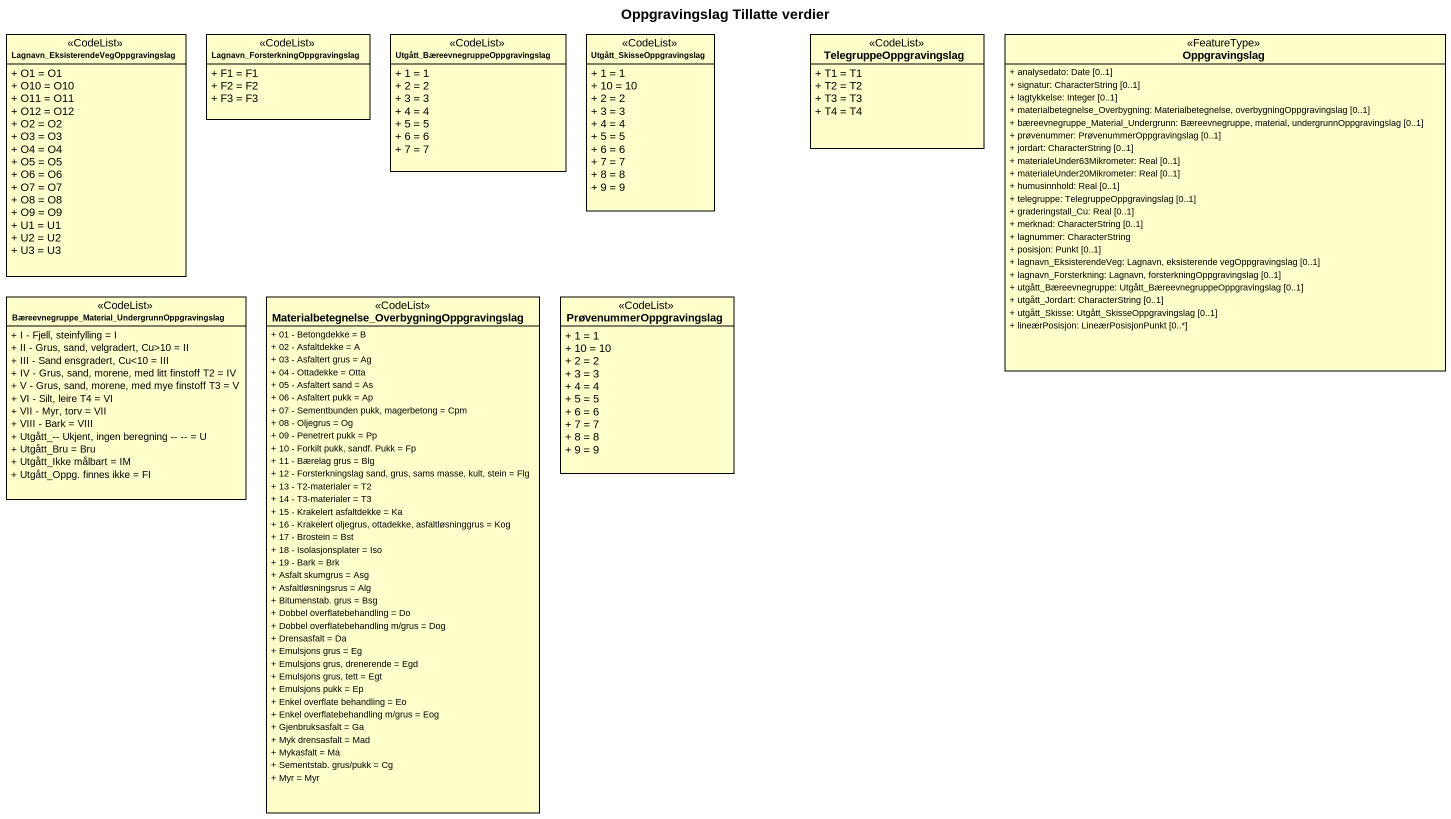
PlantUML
@startuml
title Oppgravingslag Tillatte verdier
hide circle
hide empty members
skinparam classAttributeIconSize 0
class "Lagnavn_EksisterendeVegOppgravingslag" as Lagnavn_EksisterendeVegOppgr <<CodeList>> {
  + O1 = O1
  + O10 = O10
  + O11 = O11
  + O12 = O12
  + O2 = O2
  + O3 = O3
  + O4 = O4
  + O5 = O5
  + O6 = O6
  + O7 = O7
  + O8 = O8
  + O9 = O9
  + U1 = U1
  + U2 = U2
  + U3 = U3
}
class "Lagnavn_ForsterkningOppgravingslag" as Lagnavn_ForsterkningOppgravi <<CodeList>> {
  + F1 = F1
  + F2 = F2
  + F3 = F3
}
class "Utgått_BæreevnegruppeOppgravingslag" as Utgått_BæreevnegruppeOppgrav <<CodeList>> {
  + 1 = 1
  + 2 = 2
  + 3 = 3
  + 4 = 4
  + 5 = 5
  + 6 = 6
  + 7 = 7
}
class Utgått_SkisseOppgravingslag <<CodeList>> {
  + 1 = 1
  + 10 = 10
  + 2 = 2
  + 3 = 3
  + 4 = 4
  + 5 = 5
  + 6 = 6
  + 7 = 7
  + 8 = 8
  + 9 = 9
}
class TelegruppeOppgravingslag <<CodeList>> {
  + T1 = T1
  + T2 = T2
  + T3 = T3
  + T4 = T4
}
class Oppgravingslag <<FeatureType>> {
  + analysedato: Date [0..1]
  + signatur: CharacterString [0..1]
  + lagtykkelse: Integer [0..1]
  + materialbetegnelse_Overbygning: Materialbetegnelse, overbygningOppgravingslag [0..1]
  + bæreevnegruppe_Material_Undergrunn: Bæreevnegruppe, material, undergrunnOppgravingslag [0..1]
  + prøvenummer: PrøvenummerOppgravingslag [0..1]
  + jordart: CharacterString [0..1]
  + materialeUnder63Mikrometer: Real [0..1]
  + materialeUnder20Mikrometer: Real [0..1]
  + humusinnhold: Real [0..1]
  + telegruppe: TelegruppeOppgravingslag [0..1]
  + graderingstall_Cu: Real [0..1]
  + merknad: CharacterString [0..1]
  + lagnummer: CharacterString
  + posisjon: Punkt [0..1]
  + lagnavn_EksisterendeVeg: Lagnavn, eksisterende vegOppgravingslag [0..1]
  + lagnavn_Forsterkning: Lagnavn, forsterkningOppgravingslag [0..1]
  + utgått_Bæreevnegruppe: Utgått_BæreevnegruppeOppgravingslag [0..1]
  + utgått_Jordart: CharacterString [0..1]
  + utgått_Skisse: Utgått_SkisseOppgravingslag [0..1]
  + lineærPosisjon: LineærPosisjonPunkt [0..*]
}
class "Bæreevnegruppe_Material_UndergrunnOppgravingslag" as Bæreevnegruppe_Material <<CodeList>> {
  + I - Fjell, steinfylling = I
  + II - Grus, sand, velgradert, Cu>10 = II
  + III - Sand ensgradert, Cu<10 = III
  + IV - Grus, sand, morene, med litt finstoff T2 = IV
  + V - Grus, sand, morene, med mye finstoff T3 = V
  + VI - Silt, leire T4 = VI
  + VII - Myr, torv = VII
  + VIII - Bark = VIII
  + Utgått_~-- Ukjent, ingen beregning ~-- ~-- = U
  + Utgått_Bru = Bru
  + Utgått_Ikke målbart = IM
  + Utgått_Oppg. finnes ikke = FI
}
class "Materialbetegnelse_OverbygningOppgravingslag" as Materialbetegnelse <<CodeList>> {
  + 01 - Betongdekke = B
  + 02 - Asfaltdekke = A
  + 03 - Asfaltert grus = Ag
  + 04 - Ottadekke = Otta
  + 05 - Asfaltert sand = As
  + 06 - Asfaltert pukk = Ap
  + 07 - Sementbunden pukk, magerbetong = Cpm
  + 08 - Oljegrus = Og
  + 09 - Penetrert pukk = Pp
  + 10 - Forkilt pukk, sandf. Pukk = Fp
  + 11 - Bærelag grus = Blg
  + 12 - Forsterkningslag sand, grus, sams masse, kult, stein = Flg
  + 13 - T2-materialer = T2
  + 14 - T3-materialer = T3
  + 15 - Krakelert asfaltdekke = Ka
  + 16 - Krakelert oljegrus, ottadekke, asfaltløsninggrus = Kog
  + 17 - Brostein = Bst
  + 18 - Isolasjonsplater = Iso
  + 19 - Bark = Brk
  + Asfalt skumgrus = Asg
  + Asfaltløsningsrus = Alg
  + Bitumenstab. grus = Bsg
  + Dobbel overflatebehandling = Do
  + Dobbel overflatebehandling m/grus = Dog
  + Drensasfalt = Da
  + Emulsjons grus = Eg
  + Emulsjons grus, drenerende = Egd
  + Emulsjons grus, tett = Egt
  + Emulsjons pukk = Ep
  + Enkel overflate behandling = Eo
  + Enkel overflatebehandling m/grus = Eog
  + Gjenbruksasfalt = Ga
  + Myk drensasfalt = Mad
  + Mykasfalt = Ma
  + Sementstab. grus/pukk = Cg
  + Myr = Myr
}
class PrøvenummerOppgravingslag <<CodeList>> {
  + 1 = 1
  + 10 = 10
  + 2 = 2
  + 3 = 3
  + 4 = 4
  + 5 = 5
  + 6 = 6
  + 7 = 7
  + 8 = 8
  + 9 = 9
}
@enduml
